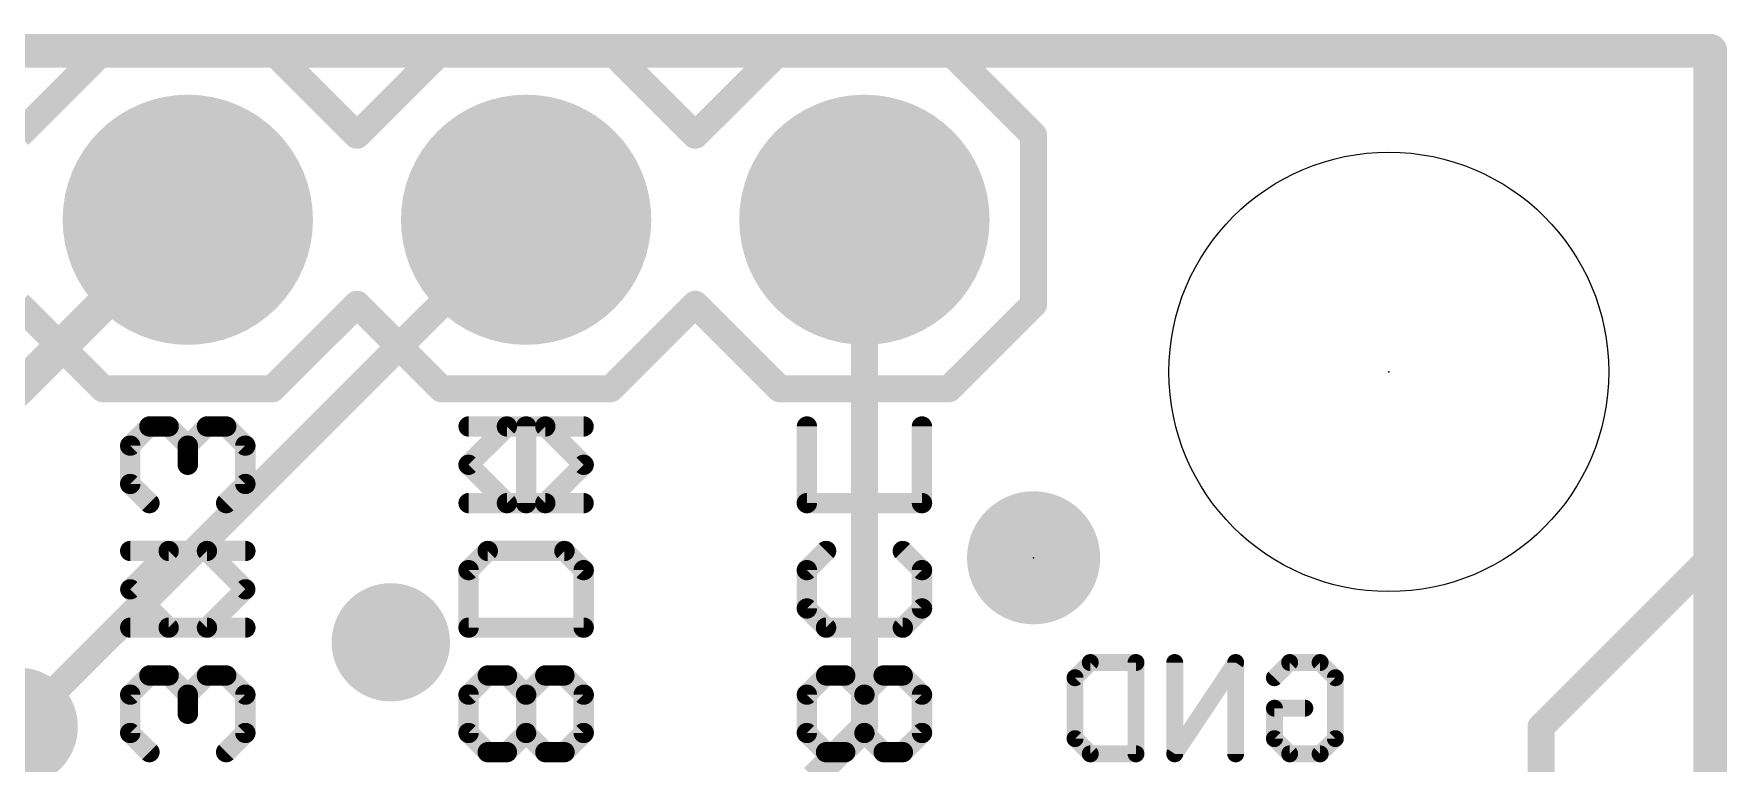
# Model space of a CAD drawing. Extents: x -33 to 74, y -18 to 36.
# Drawn here: x 12.81 to 25.53, y 30.21 to 35.69 of the extents above; entities that cross this region are included whole.
import ezdxf

# ---------------------------------------------------------------- set-up
doc = ezdxf.new("R2010")
doc.units = 0
for name, color, linetype in [('1', 12, 'CONTINUOUS'), ('16', 132, 'CONTINUOUS'), ('17', 110, 'CONTINUOUS'), ('18', 110, 'CONTINUOUS'), ('20', 53, 'CONTINUOUS'), ('21', 41, 'CONTINUOUS'), ('22', 40, 'CONTINUOUS'), ('23', 53, 'CONTINUOUS'), ('51', 53, 'CONTINUOUS')]:
    doc.layers.add(name, color=color, linetype=linetype)

# ---------------------------------------------------------------- blocks, each defined once
blk = doc.blocks.new('RECT')
blk.add_solid([(-0.5, -0.5), (0.5, -0.5), (-0.5, 0.5), (0.5, 0.5)])
blk = doc.blocks.new('ROUNDP')
at = {"const_width": 0.5}
blk.add_lwpolyline([(0, -0.25, 1), (0, 0.25, 1), (0, -0.25)], format="xyb", dxfattribs=at)
blk = doc.blocks.new('PIE')
at = {"const_width": 0.5}
blk.add_lwpolyline([(0, -0.25, 1), (0, 0.25, 1), (0, -0.25)], format="xyb", dxfattribs=at)
blk = doc.blocks.new('ROUNDV')
at = {"const_width": 0.5}
blk.add_lwpolyline([(0, -0.25, 1), (0, 0.25, 1), (0, -0.25)], format="xyb", dxfattribs=at)

msp = doc.modelspace()

# ---------------------------------------------------------------- linework, layer by layer
at = {"layer": '1'}
for points, const_width in [([(25.4, 35.56), (0, 35.56)], 0.254), ([(25.4, 0), (25.4, 35.56)], 0.254), ([(13.97, 34.29), (10.795, 31.115)], 0.254), ([(12.7, 30.48), (16.51, 34.29)], 0.2032), ([(19.05, 30.48), (19.05, 34.29)], 0.2032), ([(18.669, 30.099), (19.05, 30.48)], 0.2032)]:
    msp.add_lwpolyline(points, dxfattribs=dict(at, const_width=const_width))
for points, const_width in [([(25.4635, 35.56, 1), (25.3365, 35.56)], 0.127), ([(25.4, 35.4965, 1), (25.4, 35.6235)], 0.127), ([(14.0149, 34.2451, 1), (13.9251, 34.3349)], 0.127), ([(16.5459, 34.2541, 1), (16.4741, 34.3259)], 0.1016), ([(19.1008, 34.29, 1), (18.9992, 34.29)], 0.1016), ([(18.9992, 30.48, 1), (19.1008, 30.48)], 0.1016), ([(19.0859, 30.4441, 1), (19.0141, 30.5159)], 0.1016)]:
    msp.add_lwpolyline(points, format="xyb", dxfattribs=dict(at, const_width=const_width))
at = {"layer": '16', "const_width": 0.254}
for points in [[(25.4, 35.56), (0, 35.56)], [(25.4, 0), (25.4, 35.56)]]:
    msp.add_lwpolyline(points, dxfattribs=at)
at = {"layer": '16', "const_width": 0.127}
for points in [[(25.4635, 35.56, 1), (25.3365, 35.56)], [(25.4, 35.4965, 1), (25.4, 35.6235)]]:
    msp.add_lwpolyline(points, format="xyb", dxfattribs=at)
at = {"layer": '20', "const_width": 0.2032}
for points in [[(25.4, 35.56), (0, 35.56)], [(25.4, 31.75), (25.4, 35.56)], [(24.13, 30.48), (25.4, 31.75)], [(24.13, 5.08), (24.13, 30.48)]]:
    msp.add_lwpolyline(points, dxfattribs=at)
at = {"layer": '20', "const_width": 0.1016}
for points in [[(25.4508, 35.56, 1), (25.3492, 35.56)], [(25.4, 35.5092, 1), (25.4, 35.6108)], [(25.3492, 31.75, 1), (25.4508, 31.75)], [(25.4359, 31.7141, 1), (25.3641, 31.7859)], [(24.1808, 30.48, 1), (24.0792, 30.48)], [(24.0941, 30.5159, 1), (24.1659, 30.4441)]]:
    msp.add_lwpolyline(points, format="xyb", dxfattribs=at)
at = {"layer": '20'}
msp.add_circle((22.987, 33.147), 1.651, dxfattribs=at)
at = {"layer": '21'}
for points, const_width in [([(13.335, 35.56), (12.7, 34.925)], 0.2032), ([(13.335, 35.56), (14.605, 35.56)], 0.2032), ([(14.605, 35.56), (15.24, 34.925)], 0.2032), ([(15.24, 34.925), (15.875, 35.56)], 0.2032), ([(15.875, 35.56), (17.145, 35.56)], 0.2032), ([(17.145, 35.56), (17.78, 34.925)], 0.2032), ([(17.78, 34.925), (18.415, 35.56)], 0.2032), ([(18.415, 35.56), (19.685, 35.56)], 0.2032), ([(19.685, 35.56), (20.32, 34.925)], 0.2032), ([(20.32, 34.925), (20.32, 33.655)], 0.2032), ([(12.7, 33.655), (13.335, 33.02)], 0.2032), ([(15.24, 33.655), (14.605, 33.02)], 0.2032), ([(15.875, 33.02), (15.24, 33.655)], 0.2032), ([(17.78, 33.655), (17.145, 33.02)], 0.2032), ([(18.415, 33.02), (17.78, 33.655)], 0.2032), ([(20.32, 33.655), (19.685, 33.02)], 0.2032), ([(14.605, 33.02), (13.335, 33.02)], 0.2032), ([(17.145, 33.02), (15.875, 33.02)], 0.2032), ([(19.685, 33.02), (18.415, 33.02)], 0.2032), ([(13.5375, 32.5928), (13.6815, 32.7369)], 0.1524), ([(13.6815, 32.7369), (13.8256, 32.7369)], 0.1524), ([(13.8256, 32.7369), (13.9696, 32.5928)], 0.1524), ([(13.9696, 32.5928), (14.1137, 32.7369)], 0.1524), ([(14.1137, 32.7369), (14.2577, 32.7369)], 0.1524), ([(14.2577, 32.7369), (14.4018, 32.5928)], 0.1524), ([(16.0775, 32.4488), (16.3656, 32.7369)], 0.1524), ([(16.3656, 32.7369), (16.9418, 32.7369)], 0.1524), ([(16.5096, 32.1607), (16.5096, 32.7369)], 0.1524), ([(19.4818, 32.1607), (19.4818, 32.7369)], 0.1524), ([(13.5375, 32.3047), (13.5375, 32.5928)], 0.1524), ([(13.9696, 32.5928), (13.9696, 32.4488)], 0.1524), ([(14.4018, 32.5928), (14.4018, 32.3047)], 0.1524), ([(16.3656, 32.1607), (16.0775, 32.4488)], 0.1524), ([(13.6815, 32.1607), (13.5375, 32.3047)], 0.1524), ([(14.4018, 32.3047), (14.2577, 32.1607)], 0.1524), ([(16.9418, 32.1607), (16.3656, 32.1607)], 0.1524), ([(18.6175, 32.1607), (19.4818, 32.1607)], 0.1524), ([(14.1137, 31.8014), (13.5375, 31.8014)], 0.1524), ([(14.4018, 31.5133), (14.1137, 31.8014)], 0.1524), ([(16.2215, 31.8014), (16.0775, 31.6573)], 0.1524), ([(16.7977, 31.8014), (16.2215, 31.8014)], 0.1524), ([(16.9418, 31.6573), (16.7977, 31.8014)], 0.1524), ([(18.7615, 31.8014), (18.6175, 31.6573)], 0.1524), ([(19.4818, 31.6573), (19.3377, 31.8014)], 0.1524), ([(16.0775, 31.6573), (16.0775, 31.2252)], 0.1524), ([(16.9418, 31.2252), (16.9418, 31.6573)], 0.1524), ([(18.6175, 31.6573), (18.6175, 31.3692)], 0.1524), ([(19.4818, 31.3692), (19.4818, 31.6573)], 0.1524), ([(14.1137, 31.2252), (14.4018, 31.5133)], 0.1524), ([(18.6175, 31.3692), (18.7615, 31.2252)], 0.1524), ([(19.3377, 31.2252), (19.4818, 31.3692)], 0.1524), ([(13.5375, 31.2252), (14.1137, 31.2252)], 0.1524), ([(16.0775, 31.2252), (16.9418, 31.2252)], 0.1524), ([(18.7615, 31.2252), (19.3377, 31.2252)], 0.1524), ([(13.5375, 30.7218), (13.6815, 30.8659)], 0.1524), ([(13.6815, 30.8659), (13.8256, 30.8659)], 0.1524), ([(13.8256, 30.8659), (13.9696, 30.7218)], 0.1524), ([(13.9696, 30.7218), (14.1137, 30.8659)], 0.1524), ([(14.1137, 30.8659), (14.2577, 30.8659)], 0.1524), ([(14.2577, 30.8659), (14.4018, 30.7218)], 0.1524), ([(16.2215, 30.8659), (16.0775, 30.7218)], 0.1524), ([(16.5096, 30.7218), (16.6537, 30.8659)], 0.1524), ([(16.6537, 30.8659), (16.7977, 30.8659)], 0.1524), ([(16.7977, 30.8659), (16.9418, 30.7218)], 0.1524), ([(18.7615, 30.8659), (18.6175, 30.7218)], 0.1524), ([(19.0496, 30.7218), (19.1937, 30.8659)], 0.1524), ([(19.1937, 30.8659), (19.3377, 30.8659)], 0.1524), ([(19.3377, 30.8659), (19.4818, 30.7218)], 0.1524), ([(13.5375, 30.4337), (13.5375, 30.7218)], 0.1524), ([(13.9696, 30.7218), (13.9696, 30.5778)], 0.1524), ([(14.4018, 30.7218), (14.4018, 30.4337)], 0.1524), ([(16.0775, 30.7218), (16.0775, 30.4337)], 0.1524), ([(16.5096, 30.4337), (16.5096, 30.7218)], 0.1524), ([(16.9418, 30.7218), (16.9418, 30.4337)], 0.1524), ([(18.6175, 30.7218), (18.6175, 30.4337)], 0.1524), ([(19.0496, 30.4337), (19.0496, 30.7218)], 0.1524), ([(19.4818, 30.7218), (19.4818, 30.4337)], 0.1524), ([(13.6815, 30.2896), (13.5375, 30.4337)], 0.1524), ([(14.4018, 30.4337), (14.2577, 30.2896)], 0.1524), ([(16.0775, 30.4337), (16.2215, 30.2896)], 0.1524), ([(16.3656, 30.2896), (16.5096, 30.4337)], 0.1524), ([(16.9418, 30.4337), (16.7977, 30.2896)], 0.1524), ([(18.6175, 30.4337), (18.7615, 30.2896)], 0.1524), ([(18.9056, 30.2896), (19.0496, 30.4337)], 0.1524), ([(19.4818, 30.4337), (19.3377, 30.2896)], 0.1524), ([(16.2215, 30.2896), (16.3656, 30.2896)], 0.1524), ([(18.7615, 30.2896), (18.9056, 30.2896)], 0.1524)]:
    msp.add_lwpolyline(points, dxfattribs=dict(at, const_width=const_width))
for points, const_width in [([(13.335, 35.6108, 1), (13.335, 35.5092)], 0.1016), ([(13.3709, 35.5241, 1), (13.2991, 35.5959)], 0.1016), ([(14.6409, 35.5959, 1), (14.5691, 35.5241)], 0.1016), ([(14.605, 35.5092, 1), (14.605, 35.6108)], 0.1016), ([(15.875, 35.6108, 1), (15.875, 35.5092)], 0.1016), ([(15.9109, 35.5241, 1), (15.8391, 35.5959)], 0.1016), ([(17.1809, 35.5959, 1), (17.1091, 35.5241)], 0.1016), ([(17.145, 35.5092, 1), (17.145, 35.6108)], 0.1016), ([(18.415, 35.6108, 1), (18.415, 35.5092)], 0.1016), ([(18.4509, 35.5241, 1), (18.3791, 35.5959)], 0.1016), ([(19.7209, 35.5959, 1), (19.6491, 35.5241)], 0.1016), ([(19.685, 35.5092, 1), (19.685, 35.6108)], 0.1016), ([(15.2041, 34.9609, 1), (15.2759, 34.8891)], 0.1016), ([(15.2041, 34.8891, 1), (15.2759, 34.9609)], 0.1016), ([(17.7441, 34.9609, 1), (17.8159, 34.8891)], 0.1016), ([(17.7441, 34.8891, 1), (17.8159, 34.9609)], 0.1016), ([(20.3708, 34.925, 1), (20.2692, 34.925)], 0.1016), ([(20.2841, 34.8891, 1), (20.3559, 34.9609)], 0.1016), ([(15.2759, 33.6909, 1), (15.2041, 33.6191)], 0.1016), ([(15.2759, 33.6191, 1), (15.2041, 33.6909)], 0.1016), ([(17.8159, 33.6909, 1), (17.7441, 33.6191)], 0.1016), ([(17.8159, 33.6191, 1), (17.7441, 33.6909)], 0.1016), ([(20.2692, 33.655, 1), (20.3708, 33.655)], 0.1016), ([(20.3559, 33.6191, 1), (20.2841, 33.6909)], 0.1016), ([(13.335, 33.0708, 1), (13.335, 32.9692)], 0.1016), ([(13.2991, 32.9841, 1), (13.3709, 33.0559)], 0.1016), ([(14.5691, 33.0559, 1), (14.6409, 32.9841)], 0.1016), ([(14.605, 32.9692, 1), (14.605, 33.0708)], 0.1016), ([(15.875, 33.0708, 1), (15.875, 32.9692)], 0.1016), ([(15.8391, 32.9841, 1), (15.9109, 33.0559)], 0.1016), ([(17.1091, 33.0559, 1), (17.1809, 32.9841)], 0.1016), ([(17.145, 32.9692, 1), (17.145, 33.0708)], 0.1016), ([(18.415, 33.0708, 1), (18.415, 32.9692)], 0.1016), ([(18.3791, 32.9841, 1), (18.4509, 33.0559)], 0.1016), ([(19.6491, 33.0559, 1), (19.7209, 32.9841)], 0.1016), ([(19.685, 32.9692, 1), (19.685, 33.0708)], 0.1016), ([(13.6815, 32.775, 1), (13.6815, 32.6988)], 0.0762), ([(13.7085, 32.71, 1), (13.6546, 32.7638)], 0.0762), ([(13.8525, 32.7638, 1), (13.7986, 32.71)], 0.0762), ([(13.8256, 32.6988, 1), (13.8256, 32.775)], 0.0762), ([(14.1137, 32.775, 1), (14.1137, 32.6988)], 0.0762), ([(14.1406, 32.71, 1), (14.0867, 32.7638)], 0.0762), ([(14.2847, 32.7638, 1), (14.2308, 32.71)], 0.0762), ([(14.2577, 32.6988, 1), (14.2577, 32.775)], 0.0762), ([(16.3656, 32.775, 1), (16.3656, 32.6988)], 0.0762), ([(16.3925, 32.71, 1), (16.3386, 32.7638)], 0.0762), ([(16.5477, 32.7369, 1), (16.4715, 32.7369)], 0.0762), ([(16.9418, 32.6988, 1), (16.9418, 32.775)], 0.0762), ([(19.5199, 32.7369, 1), (19.4437, 32.7369)], 0.0762), ([(13.5105, 32.6198, 1), (13.5644, 32.5659)], 0.0762), ([(13.5756, 32.5928, 1), (13.4994, 32.5928)], 0.0762), ([(14.0077, 32.5928, 1), (13.9315, 32.5928)], 0.0762), ([(13.9427, 32.6198, 1), (13.9966, 32.5659)], 0.0762), ([(13.9427, 32.5659, 1), (13.9966, 32.6198)], 0.0762), ([(14.4399, 32.5928, 1), (14.3637, 32.5928)], 0.0762), ([(14.3749, 32.5659, 1), (14.4287, 32.6198)], 0.0762), ([(13.9315, 32.4488, 1), (14.0077, 32.4488)], 0.0762), ([(16.1044, 32.4757, 1), (16.0505, 32.4219)], 0.0762), ([(16.0505, 32.4757, 1), (16.1044, 32.4219)], 0.0762), ([(13.5644, 32.3317, 1), (13.5105, 32.2778)], 0.0762), ([(13.4994, 32.3047, 1), (13.5756, 32.3047)], 0.0762), ([(14.3637, 32.3047, 1), (14.4399, 32.3047)], 0.0762), ([(14.4287, 32.2778, 1), (14.3749, 32.3317)], 0.0762), ([(13.6546, 32.1337, 1), (13.7085, 32.1876)], 0.0762), ([(14.2308, 32.1876, 1), (14.2847, 32.1337)], 0.0762), ([(16.3656, 32.1988, 1), (16.3656, 32.1226)], 0.0762), ([(16.3386, 32.1337, 1), (16.3925, 32.1876)], 0.0762), ([(16.4715, 32.1607, 1), (16.5477, 32.1607)], 0.0762), ([(16.9418, 32.1226, 1), (16.9418, 32.1988)], 0.0762), ([(18.6175, 32.1988, 1), (18.6175, 32.1226)], 0.0762), ([(19.4437, 32.1607, 1), (19.5199, 32.1607)], 0.0762), ([(19.4818, 32.1226, 1), (19.4818, 32.1988)], 0.0762), ([(13.5375, 31.8395, 1), (13.5375, 31.7633)], 0.0762), ([(14.1406, 31.8283, 1), (14.0867, 31.7744)], 0.0762), ([(14.1137, 31.7633, 1), (14.1137, 31.8395)], 0.0762), ([(16.2215, 31.8395, 1), (16.2215, 31.7633)], 0.0762), ([(16.2485, 31.7744, 1), (16.1946, 31.8283)], 0.0762), ([(16.8247, 31.8283, 1), (16.7708, 31.7744)], 0.0762), ([(16.7977, 31.7633, 1), (16.7977, 31.8395)], 0.0762), ([(18.7885, 31.7744, 1), (18.7346, 31.8283)], 0.0762), ([(19.3647, 31.8283, 1), (19.3108, 31.7744)], 0.0762), ([(16.0505, 31.6843, 1), (16.1044, 31.6304)], 0.0762), ([(16.1156, 31.6573, 1), (16.0394, 31.6573)], 0.0762), ([(16.9799, 31.6573, 1), (16.9037, 31.6573)], 0.0762), ([(16.9149, 31.6304, 1), (16.9687, 31.6843)], 0.0762), ([(18.5905, 31.6843, 1), (18.6444, 31.6304)], 0.0762), ([(18.6556, 31.6573, 1), (18.5794, 31.6573)], 0.0762), ([(19.5199, 31.6573, 1), (19.4437, 31.6573)], 0.0762), ([(19.4549, 31.6304, 1), (19.5087, 31.6843)], 0.0762), ([(14.4287, 31.4863, 1), (14.3749, 31.5402)], 0.0762), ([(14.3749, 31.4863, 1), (14.4287, 31.5402)], 0.0762), ([(18.6444, 31.3962, 1), (18.5905, 31.3423)], 0.0762), ([(18.5794, 31.3692, 1), (18.6556, 31.3692)], 0.0762), ([(19.4437, 31.3692, 1), (19.5199, 31.3692)], 0.0762), ([(19.5087, 31.3423, 1), (19.4549, 31.3962)], 0.0762), ([(13.5375, 31.2633, 1), (13.5375, 31.1871)], 0.0762), ([(14.0867, 31.2521, 1), (14.1406, 31.1982)], 0.0762), ([(14.1137, 31.1871, 1), (14.1137, 31.2633)], 0.0762), ([(16.0775, 31.2633, 1), (16.0775, 31.1871)], 0.0762), ([(16.9418, 31.1871, 1), (16.9418, 31.2633)], 0.0762), ([(18.7615, 31.2633, 1), (18.7615, 31.1871)], 0.0762), ([(18.7346, 31.1982, 1), (18.7885, 31.2521)], 0.0762), ([(19.3108, 31.2521, 1), (19.3647, 31.1982)], 0.0762), ([(19.3377, 31.1871, 1), (19.3377, 31.2633)], 0.0762), ([(16.0394, 31.2252, 1), (16.1156, 31.2252)], 0.0762), ([(16.9037, 31.2252, 1), (16.9799, 31.2252)], 0.0762), ([(13.6815, 30.904, 1), (13.6815, 30.8278)], 0.0762), ([(13.7085, 30.8389, 1), (13.6546, 30.8928)], 0.0762), ([(13.8525, 30.8928, 1), (13.7986, 30.8389)], 0.0762), ([(13.8256, 30.8278, 1), (13.8256, 30.904)], 0.0762), ([(14.1137, 30.904, 1), (14.1137, 30.8278)], 0.0762), ([(14.1406, 30.8389, 1), (14.0867, 30.8928)], 0.0762), ([(14.2847, 30.8928, 1), (14.2308, 30.8389)], 0.0762), ([(14.2577, 30.8278, 1), (14.2577, 30.904)], 0.0762), ([(16.2485, 30.8389, 1), (16.1946, 30.8928)], 0.0762), ([(16.6537, 30.904, 1), (16.6537, 30.8278)], 0.0762), ([(16.6806, 30.8389, 1), (16.6267, 30.8928)], 0.0762), ([(16.8247, 30.8928, 1), (16.7708, 30.8389)], 0.0762), ([(16.7977, 30.8278, 1), (16.7977, 30.904)], 0.0762), ([(18.7885, 30.8389, 1), (18.7346, 30.8928)], 0.0762), ([(19.1937, 30.904, 1), (19.1937, 30.8278)], 0.0762), ([(19.2206, 30.8389, 1), (19.1667, 30.8928)], 0.0762), ([(19.3647, 30.8928, 1), (19.3108, 30.8389)], 0.0762), ([(19.3377, 30.8278, 1), (19.3377, 30.904)], 0.0762), ([(13.5105, 30.7488, 1), (13.5644, 30.6949)], 0.0762), ([(13.5756, 30.7218, 1), (13.4994, 30.7218)], 0.0762), ([(14.0077, 30.7218, 1), (13.9315, 30.7218)], 0.0762), ([(13.9427, 30.7488, 1), (13.9966, 30.6949)], 0.0762), ([(13.9427, 30.6949, 1), (13.9966, 30.7488)], 0.0762), ([(14.4399, 30.7218, 1), (14.3637, 30.7218)], 0.0762), ([(14.3749, 30.6949, 1), (14.4287, 30.7488)], 0.0762), ([(16.0505, 30.7488, 1), (16.1044, 30.6949)], 0.0762), ([(16.1156, 30.7218, 1), (16.0394, 30.7218)], 0.0762), ([(16.5477, 30.7218, 1), (16.4715, 30.7218)], 0.0762), ([(16.4827, 30.7488, 1), (16.5366, 30.6949)], 0.0762), ([(16.9799, 30.7218, 1), (16.9037, 30.7218)], 0.0762), ([(16.9149, 30.6949, 1), (16.9687, 30.7488)], 0.0762), ([(18.5905, 30.7488, 1), (18.6444, 30.6949)], 0.0762), ([(18.6556, 30.7218, 1), (18.5794, 30.7218)], 0.0762), ([(19.0877, 30.7218, 1), (19.0115, 30.7218)], 0.0762), ([(19.0227, 30.7488, 1), (19.0766, 30.6949)], 0.0762), ([(19.5199, 30.7218, 1), (19.4437, 30.7218)], 0.0762), ([(19.4549, 30.6949, 1), (19.5087, 30.7488)], 0.0762), ([(13.9315, 30.5778, 1), (14.0077, 30.5778)], 0.0762), ([(13.5644, 30.4606, 1), (13.5105, 30.4068)], 0.0762), ([(13.4994, 30.4337, 1), (13.5756, 30.4337)], 0.0762), ([(14.3637, 30.4337, 1), (14.4399, 30.4337)], 0.0762), ([(14.4287, 30.4068, 1), (14.3749, 30.4606)], 0.0762), ([(16.1044, 30.4606, 1), (16.0505, 30.4068)], 0.0762), ([(16.0394, 30.4337, 1), (16.1156, 30.4337)], 0.0762), ([(16.4715, 30.4337, 1), (16.5477, 30.4337)], 0.0762), ([(16.5366, 30.4068, 1), (16.4827, 30.4606)], 0.0762), ([(16.9037, 30.4337, 1), (16.9799, 30.4337)], 0.0762), ([(16.9687, 30.4068, 1), (16.9149, 30.4606)], 0.0762), ([(18.6444, 30.4606, 1), (18.5905, 30.4068)], 0.0762), ([(18.5794, 30.4337, 1), (18.6556, 30.4337)], 0.0762), ([(19.0115, 30.4337, 1), (19.0877, 30.4337)], 0.0762), ([(19.0766, 30.4068, 1), (19.0227, 30.4606)], 0.0762), ([(19.4437, 30.4337, 1), (19.5199, 30.4337)], 0.0762), ([(19.5087, 30.4068, 1), (19.4549, 30.4606)], 0.0762), ([(13.6546, 30.2627, 1), (13.7085, 30.3166)], 0.0762), ([(14.2308, 30.3166, 1), (14.2847, 30.2627)], 0.0762), ([(16.2215, 30.3277, 1), (16.2215, 30.2515)], 0.0762), ([(16.1946, 30.2627, 1), (16.2485, 30.3166)], 0.0762), ([(16.3386, 30.3166, 1), (16.3925, 30.2627)], 0.0762), ([(16.3656, 30.2515, 1), (16.3656, 30.3277)], 0.0762), ([(16.7708, 30.3166, 1), (16.8247, 30.2627)], 0.0762), ([(18.7615, 30.3277, 1), (18.7615, 30.2515)], 0.0762), ([(18.7346, 30.2627, 1), (18.7885, 30.3166)], 0.0762), ([(18.8786, 30.3166, 1), (18.9325, 30.2627)], 0.0762), ([(18.9056, 30.2515, 1), (18.9056, 30.3277)], 0.0762), ([(19.3108, 30.3166, 1), (19.3647, 30.2627)], 0.0762)]:
    msp.add_lwpolyline(points, format="xyb", dxfattribs=dict(at, const_width=const_width))
at = {"layer": '22'}
for points, const_width in [([(13.6823, 32.7369), (13.5382, 32.5928)], 0.1524), ([(13.8263, 32.7369), (13.6823, 32.7369)], 0.1524), ([(13.9704, 32.5928), (13.8263, 32.7369)], 0.1524), ([(14.1144, 32.7369), (13.9704, 32.5928)], 0.1524), ([(14.2585, 32.7369), (14.1144, 32.7369)], 0.1524), ([(14.4025, 32.5928), (14.2585, 32.7369)], 0.1524), ([(16.6544, 32.7369), (16.0782, 32.7369)], 0.1524), ([(16.5104, 32.1607), (16.5104, 32.7369)], 0.1524), ([(16.9425, 32.4488), (16.6544, 32.7369)], 0.1524), ([(18.6182, 32.1607), (18.6182, 32.7369)], 0.1524), ([(13.5382, 32.5928), (13.5382, 32.3047)], 0.1524), ([(13.9704, 32.5928), (13.9704, 32.4488)], 0.1524), ([(14.4025, 32.3047), (14.4025, 32.5928)], 0.1524), ([(16.6544, 32.1607), (16.9425, 32.4488)], 0.1524), ([(13.5382, 32.3047), (13.6823, 32.1607)], 0.1524), ([(14.2585, 32.1607), (14.4025, 32.3047)], 0.1524), ([(16.0782, 32.1607), (16.6544, 32.1607)], 0.1524), ([(19.4825, 32.1607), (18.6182, 32.1607)], 0.1524), ([(13.5382, 31.5133), (13.8263, 31.8014)], 0.1524), ([(13.8263, 31.8014), (14.4025, 31.8014)], 0.1524), ([(16.0782, 31.6573), (16.2223, 31.8014)], 0.1524), ([(16.2223, 31.8014), (16.7985, 31.8014)], 0.1524), ([(16.7985, 31.8014), (16.9425, 31.6573)], 0.1524), ([(18.6182, 31.6573), (18.7623, 31.8014)], 0.1524), ([(19.3385, 31.8014), (19.4825, 31.6573)], 0.1524), ([(16.0782, 31.2252), (16.0782, 31.6573)], 0.1524), ([(16.9425, 31.6573), (16.9425, 31.2252)], 0.1524), ([(18.6182, 31.3692), (18.6182, 31.6573)], 0.1524), ([(19.4825, 31.6573), (19.4825, 31.3692)], 0.1524), ([(13.8263, 31.2252), (13.5382, 31.5133)], 0.1524), ([(18.7623, 31.2252), (18.6182, 31.3692)], 0.1524), ([(19.4825, 31.3692), (19.3385, 31.2252)], 0.1524), ([(14.4025, 31.2252), (13.8263, 31.2252)], 0.1524), ([(16.9425, 31.2252), (16.0782, 31.2252)], 0.1524), ([(19.3385, 31.2252), (18.7623, 31.2252)], 0.1524), ([(20.6312, 30.8488), (20.7456, 30.9632)], 0.127), ([(20.7456, 30.9632), (21.0888, 30.9632)], 0.127), ([(21.0888, 30.9632), (21.0888, 30.2768)], 0.127), ([(21.8372, 30.9632), (21.3796, 30.2768)], 0.127), ([(21.3796, 30.2768), (21.3796, 30.9632)], 0.127), ([(21.8372, 30.2768), (21.8372, 30.9632)], 0.127), ([(22.128, 30.8488), (22.2424, 30.9632)], 0.127), ([(22.2424, 30.9632), (22.4712, 30.9632)], 0.127), ([(22.4712, 30.9632), (22.5856, 30.8488)], 0.127), ([(13.6823, 30.8659), (13.5382, 30.7218)], 0.1524), ([(13.8263, 30.8659), (13.6823, 30.8659)], 0.1524), ([(13.9704, 30.7218), (13.8263, 30.8659)], 0.1524), ([(14.1144, 30.8659), (13.9704, 30.7218)], 0.1524), ([(14.2585, 30.8659), (14.1144, 30.8659)], 0.1524), ([(14.4025, 30.7218), (14.2585, 30.8659)], 0.1524), ([(16.2223, 30.8659), (16.0782, 30.7218)], 0.1524), ([(16.3663, 30.8659), (16.2223, 30.8659)], 0.1524), ([(16.5104, 30.7218), (16.3663, 30.8659)], 0.1524), ([(16.7985, 30.8659), (16.9425, 30.7218)], 0.1524), ([(18.7623, 30.8659), (18.6182, 30.7218)], 0.1524), ([(18.9063, 30.8659), (18.7623, 30.8659)], 0.1524), ([(19.0504, 30.7218), (18.9063, 30.8659)], 0.1524), ([(19.3385, 30.8659), (19.4825, 30.7218)], 0.1524), ([(20.6312, 30.3912), (20.6312, 30.8488)], 0.127), ([(22.5856, 30.8488), (22.5856, 30.3912)], 0.127), ([(13.5382, 30.7218), (13.5382, 30.4337)], 0.1524), ([(13.9704, 30.7218), (13.9704, 30.5778)], 0.1524), ([(14.4025, 30.4337), (14.4025, 30.7218)], 0.1524), ([(16.0782, 30.7218), (16.0782, 30.4337)], 0.1524), ([(16.5104, 30.4337), (16.5104, 30.7218)], 0.1524), ([(16.9425, 30.7218), (16.9425, 30.4337)], 0.1524), ([(18.6182, 30.7218), (18.6182, 30.4337)], 0.1524), ([(19.0504, 30.4337), (19.0504, 30.7218)], 0.1524), ([(19.4825, 30.7218), (19.4825, 30.4337)], 0.1524), ([(22.128, 30.3912), (22.128, 30.62)], 0.127), ([(22.128, 30.62), (22.3568, 30.62)], 0.127), ([(13.5382, 30.4337), (13.6823, 30.2896)], 0.1524), ([(14.2585, 30.2896), (14.4025, 30.4337)], 0.1524), ([(16.0782, 30.4337), (16.2223, 30.2896)], 0.1524), ([(16.6544, 30.2896), (16.5104, 30.4337)], 0.1524), ([(16.9425, 30.4337), (16.7985, 30.2896)], 0.1524), ([(18.6182, 30.4337), (18.7623, 30.2896)], 0.1524), ([(19.1944, 30.2896), (19.0504, 30.4337)], 0.1524), ([(19.4825, 30.4337), (19.3385, 30.2896)], 0.1524), ([(20.7456, 30.2768), (20.6312, 30.3912)], 0.127), ([(22.2424, 30.2768), (22.128, 30.3912)], 0.127), ([(22.5856, 30.3912), (22.4712, 30.2768)], 0.127), ([(16.7985, 30.2896), (16.6544, 30.2896)], 0.1524), ([(19.3385, 30.2896), (19.1944, 30.2896)], 0.1524), ([(21.0888, 30.2768), (20.7456, 30.2768)], 0.127), ([(22.4712, 30.2768), (22.2424, 30.2768)], 0.127)]:
    msp.add_lwpolyline(points, dxfattribs=dict(at, const_width=const_width))
for points, const_width in [([(13.6823, 32.775, 1), (13.6823, 32.6988)], 0.0762), ([(13.7092, 32.71, 1), (13.6553, 32.7638)], 0.0762), ([(13.8533, 32.7638, 1), (13.7994, 32.71)], 0.0762), ([(13.8263, 32.6988, 1), (13.8263, 32.775)], 0.0762), ([(14.1144, 32.775, 1), (14.1144, 32.6988)], 0.0762), ([(14.1414, 32.71, 1), (14.0875, 32.7638)], 0.0762), ([(14.2854, 32.7638, 1), (14.2315, 32.71)], 0.0762), ([(14.2585, 32.6988, 1), (14.2585, 32.775)], 0.0762), ([(16.0782, 32.775, 1), (16.0782, 32.6988)], 0.0762), ([(16.5485, 32.7369, 1), (16.4723, 32.7369)], 0.0762), ([(16.6814, 32.7638, 1), (16.6275, 32.71)], 0.0762), ([(16.6544, 32.6988, 1), (16.6544, 32.775)], 0.0762), ([(18.6563, 32.7369, 1), (18.5801, 32.7369)], 0.0762), ([(13.5763, 32.5928, 1), (13.5001, 32.5928)], 0.0762), ([(13.5113, 32.6198, 1), (13.5651, 32.5659)], 0.0762), ([(13.9434, 32.6198, 1), (13.9973, 32.5659)], 0.0762), ([(14.0085, 32.5928, 1), (13.9323, 32.5928)], 0.0762), ([(13.9434, 32.5659, 1), (13.9973, 32.6198)], 0.0762), ([(14.4406, 32.5928, 1), (14.3644, 32.5928)], 0.0762), ([(14.3756, 32.5659, 1), (14.4295, 32.6198)], 0.0762), ([(13.9323, 32.4488, 1), (14.0085, 32.4488)], 0.0762), ([(16.9695, 32.4219, 1), (16.9156, 32.4757)], 0.0762), ([(16.9156, 32.4219, 1), (16.9695, 32.4757)], 0.0762), ([(13.5651, 32.3317, 1), (13.5113, 32.2778)], 0.0762), ([(13.5001, 32.3047, 1), (13.5763, 32.3047)], 0.0762), ([(14.3644, 32.3047, 1), (14.4406, 32.3047)], 0.0762), ([(14.4295, 32.2778, 1), (14.3756, 32.3317)], 0.0762), ([(13.6553, 32.1337, 1), (13.7092, 32.1876)], 0.0762), ([(14.2315, 32.1876, 1), (14.2854, 32.1337)], 0.0762), ([(16.0782, 32.1988, 1), (16.0782, 32.1226)], 0.0762), ([(16.4723, 32.1607, 1), (16.5485, 32.1607)], 0.0762), ([(16.6275, 32.1876, 1), (16.6814, 32.1337)], 0.0762), ([(16.6544, 32.1226, 1), (16.6544, 32.1988)], 0.0762), ([(18.6182, 32.1988, 1), (18.6182, 32.1226)], 0.0762), ([(18.5801, 32.1607, 1), (18.6563, 32.1607)], 0.0762), ([(19.4825, 32.1226, 1), (19.4825, 32.1988)], 0.0762), ([(13.8263, 31.8395, 1), (13.8263, 31.7633)], 0.0762), ([(13.8533, 31.7744, 1), (13.7994, 31.8283)], 0.0762), ([(14.4025, 31.7633, 1), (14.4025, 31.8395)], 0.0762), ([(16.2223, 31.8395, 1), (16.2223, 31.7633)], 0.0762), ([(16.2492, 31.7744, 1), (16.1953, 31.8283)], 0.0762), ([(16.8254, 31.8283, 1), (16.7715, 31.7744)], 0.0762), ([(16.7985, 31.7633, 1), (16.7985, 31.8395)], 0.0762), ([(18.7892, 31.7744, 1), (18.7353, 31.8283)], 0.0762), ([(19.3654, 31.8283, 1), (19.3115, 31.7744)], 0.0762), ([(16.1163, 31.6573, 1), (16.0401, 31.6573)], 0.0762), ([(16.0513, 31.6843, 1), (16.1051, 31.6304)], 0.0762), ([(16.9806, 31.6573, 1), (16.9044, 31.6573)], 0.0762), ([(16.9156, 31.6304, 1), (16.9695, 31.6843)], 0.0762), ([(18.6563, 31.6573, 1), (18.5801, 31.6573)], 0.0762), ([(18.5913, 31.6843, 1), (18.6451, 31.6304)], 0.0762), ([(19.5206, 31.6573, 1), (19.4444, 31.6573)], 0.0762), ([(19.4556, 31.6304, 1), (19.5095, 31.6843)], 0.0762), ([(13.5651, 31.5402, 1), (13.5113, 31.4863)], 0.0762), ([(13.5113, 31.5402, 1), (13.5651, 31.4863)], 0.0762), ([(18.6451, 31.3962, 1), (18.5913, 31.3423)], 0.0762), ([(18.5801, 31.3692, 1), (18.6563, 31.3692)], 0.0762), ([(19.4444, 31.3692, 1), (19.5206, 31.3692)], 0.0762), ([(19.5095, 31.3423, 1), (19.4556, 31.3962)], 0.0762), ([(13.8263, 31.2633, 1), (13.8263, 31.1871)], 0.0762), ([(13.7994, 31.1982, 1), (13.8533, 31.2521)], 0.0762), ([(14.4025, 31.1871, 1), (14.4025, 31.2633)], 0.0762), ([(16.0782, 31.2633, 1), (16.0782, 31.1871)], 0.0762), ([(16.9425, 31.1871, 1), (16.9425, 31.2633)], 0.0762), ([(18.7623, 31.2633, 1), (18.7623, 31.1871)], 0.0762), ([(18.7353, 31.1982, 1), (18.7892, 31.2521)], 0.0762), ([(19.3115, 31.2521, 1), (19.3654, 31.1982)], 0.0762), ([(19.3385, 31.1871, 1), (19.3385, 31.2633)], 0.0762), ([(16.0401, 31.2252, 1), (16.1163, 31.2252)], 0.0762), ([(16.9044, 31.2252, 1), (16.9806, 31.2252)], 0.0762), ([(20.7456, 30.9949, 1), (20.7456, 30.9314)], 0.0635), ([(20.7681, 30.9407, 1), (20.7231, 30.9856)], 0.0635), ([(21.1205, 30.9632, 1), (21.057, 30.9632)], 0.0635), ([(21.0888, 30.9314, 1), (21.0888, 30.9949)], 0.0635), ([(21.4114, 30.9632, 1), (21.3479, 30.9632)], 0.0635), ([(21.869, 30.9632, 1), (21.8055, 30.9632)], 0.0635), ([(21.8636, 30.9456, 1), (21.8108, 30.9808)], 0.0635), ([(22.2424, 30.9949, 1), (22.2424, 30.9314)], 0.0635), ([(22.2649, 30.9407, 1), (22.22, 30.9856)], 0.0635), ([(22.4937, 30.9856, 1), (22.4488, 30.9407)], 0.0635), ([(22.4712, 30.9314, 1), (22.4712, 30.9949)], 0.0635), ([(13.6823, 30.904, 1), (13.6823, 30.8278)], 0.0762), ([(13.7092, 30.8389, 1), (13.6553, 30.8928)], 0.0762), ([(13.8533, 30.8928, 1), (13.7994, 30.8389)], 0.0762), ([(13.8263, 30.8278, 1), (13.8263, 30.904)], 0.0762), ([(14.1144, 30.904, 1), (14.1144, 30.8278)], 0.0762), ([(14.1414, 30.8389, 1), (14.0875, 30.8928)], 0.0762), ([(14.2854, 30.8928, 1), (14.2315, 30.8389)], 0.0762), ([(14.2585, 30.8278, 1), (14.2585, 30.904)], 0.0762), ([(16.2223, 30.904, 1), (16.2223, 30.8278)], 0.0762), ([(16.2492, 30.8389, 1), (16.1953, 30.8928)], 0.0762), ([(16.3933, 30.8928, 1), (16.3394, 30.8389)], 0.0762), ([(16.3663, 30.8278, 1), (16.3663, 30.904)], 0.0762), ([(16.8254, 30.8928, 1), (16.7715, 30.8389)], 0.0762), ([(18.7623, 30.904, 1), (18.7623, 30.8278)], 0.0762), ([(18.7892, 30.8389, 1), (18.7353, 30.8928)], 0.0762), ([(18.9333, 30.8928, 1), (18.8794, 30.8389)], 0.0762), ([(18.9063, 30.8278, 1), (18.9063, 30.904)], 0.0762), ([(19.3654, 30.8928, 1), (19.3115, 30.8389)], 0.0762), ([(20.6087, 30.8712, 1), (20.6537, 30.8263)], 0.0635), ([(20.6629, 30.8488, 1), (20.5995, 30.8488)], 0.0635), ([(22.1056, 30.8712, 1), (22.1505, 30.8263)], 0.0635), ([(22.6174, 30.8488, 1), (22.5539, 30.8488)], 0.0635), ([(22.5632, 30.8263, 1), (22.6081, 30.8712)], 0.0635), ([(13.5763, 30.7218, 1), (13.5001, 30.7218)], 0.0762), ([(13.5113, 30.7488, 1), (13.5651, 30.6949)], 0.0762), ([(13.9434, 30.7488, 1), (13.9973, 30.6949)], 0.0762), ([(14.0085, 30.7218, 1), (13.9323, 30.7218)], 0.0762), ([(13.9434, 30.6949, 1), (13.9973, 30.7488)], 0.0762), ([(14.4406, 30.7218, 1), (14.3644, 30.7218)], 0.0762), ([(14.3756, 30.6949, 1), (14.4295, 30.7488)], 0.0762), ([(16.1163, 30.7218, 1), (16.0401, 30.7218)], 0.0762), ([(16.0513, 30.7488, 1), (16.1051, 30.6949)], 0.0762), ([(16.5485, 30.7218, 1), (16.4723, 30.7218)], 0.0762), ([(16.4834, 30.6949, 1), (16.5373, 30.7488)], 0.0762), ([(16.9806, 30.7218, 1), (16.9044, 30.7218)], 0.0762), ([(16.9156, 30.6949, 1), (16.9695, 30.7488)], 0.0762), ([(18.6563, 30.7218, 1), (18.5801, 30.7218)], 0.0762), ([(18.5913, 30.7488, 1), (18.6451, 30.6949)], 0.0762), ([(19.0885, 30.7218, 1), (19.0123, 30.7218)], 0.0762), ([(19.0234, 30.6949, 1), (19.0773, 30.7488)], 0.0762), ([(19.5206, 30.7218, 1), (19.4444, 30.7218)], 0.0762), ([(19.4556, 30.6949, 1), (19.5095, 30.7488)], 0.0762), ([(22.128, 30.6517, 1), (22.128, 30.5882)], 0.0635), ([(22.1598, 30.62, 1), (22.0963, 30.62)], 0.0635), ([(22.3568, 30.5882, 1), (22.3568, 30.6517)], 0.0635), ([(13.9323, 30.5778, 1), (14.0085, 30.5778)], 0.0762), ([(13.5001, 30.4337, 1), (13.5763, 30.4337)], 0.0762), ([(13.5651, 30.4606, 1), (13.5113, 30.4068)], 0.0762), ([(14.3644, 30.4337, 1), (14.4406, 30.4337)], 0.0762), ([(14.4295, 30.4068, 1), (14.3756, 30.4606)], 0.0762), ([(16.0401, 30.4337, 1), (16.1163, 30.4337)], 0.0762), ([(16.1051, 30.4606, 1), (16.0513, 30.4068)], 0.0762), ([(16.5373, 30.4606, 1), (16.4834, 30.4068)], 0.0762), ([(16.4723, 30.4337, 1), (16.5485, 30.4337)], 0.0762), ([(16.9044, 30.4337, 1), (16.9806, 30.4337)], 0.0762), ([(16.9695, 30.4068, 1), (16.9156, 30.4606)], 0.0762), ([(18.5801, 30.4337, 1), (18.6563, 30.4337)], 0.0762), ([(18.6451, 30.4606, 1), (18.5913, 30.4068)], 0.0762), ([(19.0773, 30.4606, 1), (19.0234, 30.4068)], 0.0762), ([(19.0123, 30.4337, 1), (19.0885, 30.4337)], 0.0762), ([(19.4444, 30.4337, 1), (19.5206, 30.4337)], 0.0762), ([(19.5095, 30.4068, 1), (19.4556, 30.4606)], 0.0762), ([(20.6537, 30.4136, 1), (20.6087, 30.3687)], 0.0635), ([(20.5995, 30.3912, 1), (20.6629, 30.3912)], 0.0635), ([(22.1505, 30.4136, 1), (22.1056, 30.3687)], 0.0635), ([(22.0963, 30.3912, 1), (22.1598, 30.3912)], 0.0635), ([(22.5539, 30.3912, 1), (22.6174, 30.3912)], 0.0635), ([(22.6081, 30.3687, 1), (22.5632, 30.4136)], 0.0635), ([(13.6553, 30.2627, 1), (13.7092, 30.3166)], 0.0762), ([(14.2315, 30.3166, 1), (14.2854, 30.2627)], 0.0762), ([(16.1953, 30.2627, 1), (16.2492, 30.3166)], 0.0762), ([(16.6544, 30.3277, 1), (16.6544, 30.2515)], 0.0762), ([(16.6275, 30.2627, 1), (16.6814, 30.3166)], 0.0762), ([(16.7715, 30.3166, 1), (16.8254, 30.2627)], 0.0762), ([(16.7985, 30.2515, 1), (16.7985, 30.3277)], 0.0762), ([(18.7353, 30.2627, 1), (18.7892, 30.3166)], 0.0762), ([(19.1944, 30.3277, 1), (19.1944, 30.2515)], 0.0762), ([(19.1675, 30.2627, 1), (19.2214, 30.3166)], 0.0762), ([(19.3115, 30.3166, 1), (19.3654, 30.2627)], 0.0762), ([(19.3385, 30.2515, 1), (19.3385, 30.3277)], 0.0762), ([(20.7456, 30.3086, 1), (20.7456, 30.2451)], 0.0635), ([(20.7231, 30.2543, 1), (20.7681, 30.2993)], 0.0635), ([(21.057, 30.2768, 1), (21.1205, 30.2768)], 0.0635), ([(21.0888, 30.2451, 1), (21.0888, 30.3086)], 0.0635), ([(21.3532, 30.2944, 1), (21.406, 30.2592)], 0.0635), ([(21.3479, 30.2768, 1), (21.4114, 30.2768)], 0.0635), ([(21.8055, 30.2768, 1), (21.869, 30.2768)], 0.0635), ([(22.2424, 30.3086, 1), (22.2424, 30.2451)], 0.0635), ([(22.22, 30.2543, 1), (22.2649, 30.2993)], 0.0635), ([(22.4488, 30.2993, 1), (22.4937, 30.2543)], 0.0635), ([(22.4712, 30.2451, 1), (22.4712, 30.3086)], 0.0635)]:
    msp.add_lwpolyline(points, format="xyb", dxfattribs=dict(at, const_width=const_width))
at = {"layer": '23'}
for p in [(22.987, 33.147), (20.32, 31.75)]:
    msp.add_point(p, dxfattribs=at)

# ---------------------------------------------------------------- block references
at = {"layer": '1'}
msp.add_blockref('PIE', (20.32, 31.75), dxfattribs=at)
at = {"layer": '17', "xscale": 1.8796, "yscale": 1.8796, "rotation": 90}
for p in [(13.97, 34.29), (13.97, 34.29), (16.51, 34.29), (16.51, 34.29), (19.05, 34.29), (19.05, 34.29)]:
    msp.add_blockref('ROUNDP', p, dxfattribs=at)
at = {"layer": '18', "xscale": 0.889, "yscale": 0.889}
for p in [(15.494, 31.115), (15.494, 31.115), (12.7, 30.48), (12.7, 30.48)]:
    msp.add_blockref('ROUNDV', p, dxfattribs=at)
at = {"layer": '51', "xscale": 0.508, "yscale": 0.508}
for p in [(13.97, 34.29), (16.51, 34.29), (19.05, 34.29)]:
    msp.add_blockref('RECT', p, dxfattribs=at)

doc.saveas('drawing.dxf')
